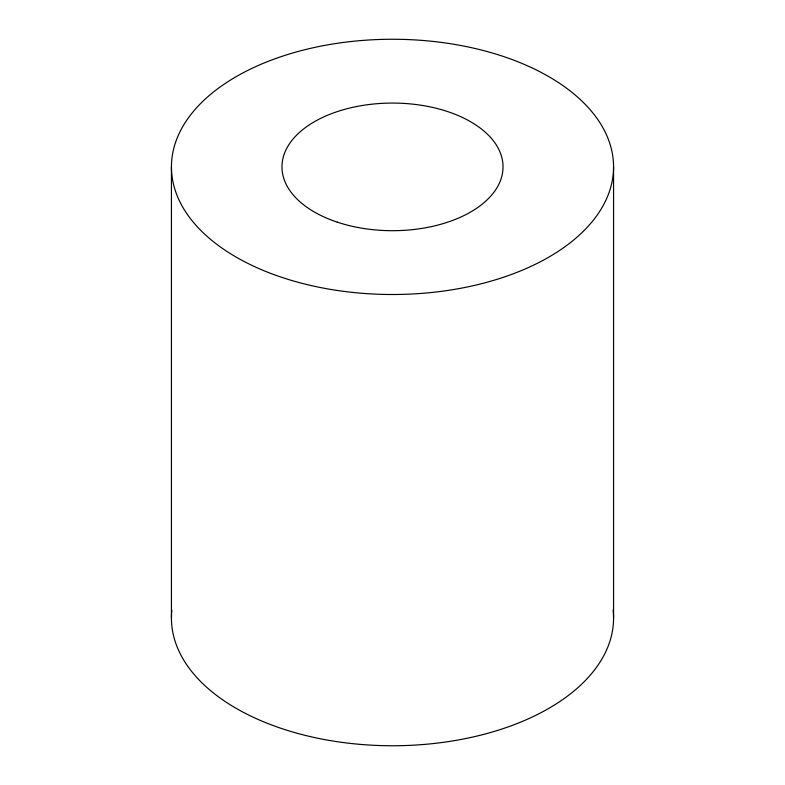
<?xml version="1.0" encoding="UTF-8"?>
<svg xmlns="http://www.w3.org/2000/svg" width="785" height="785" viewBox="0 0 785 785"><rect width="100%" height="100%" fill="white"/><g stroke="black" fill="none" stroke-linecap="round" stroke-linejoin="round"><path stroke-width="1.18" d="M613.566 166.881A221.066 127.631 0 0 1 281.972 277.409A221.066 127.631 0 0 1 281.972 56.353A221.066 127.631 0 0 1 613.566 166.881L613.566 618.119M171.434 166.881L171.434 618.119M613.134 610.151A221.066 127.631 0 0 1 392.5 745.75A221.066 127.631 0 0 1 171.866 610.151M337.236 222.145A110.528 63.811 0 0 0 503.028 166.881A110.528 63.811 0 0 0 337.236 111.617A110.528 63.811 0 0 0 337.236 222.145"/></g></svg>
